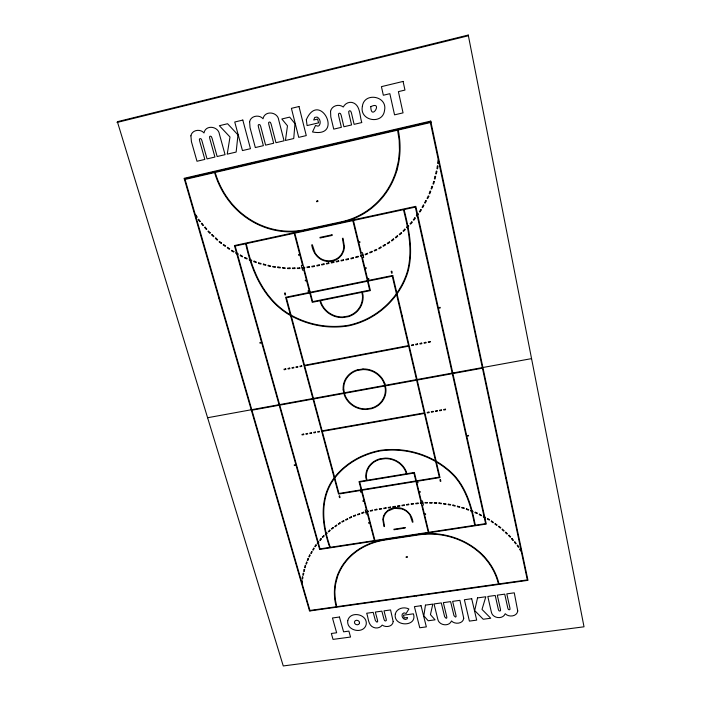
<?xml version="1.0" encoding="UTF-8"?>
<svg xmlns="http://www.w3.org/2000/svg" width="701" height="701" viewBox="0 0 701 701"><rect width="100%" height="100%" fill="white"/><g stroke="black" fill="none" stroke-linecap="round" stroke-linejoin="round"><path stroke-width="1.05" d="M341.816 222.357L351.026 219.711A79.117 75.769 68 0 0 396.748 170.956C400.648 157.681 401.068 143.547 398.229 130.027L431.019 122.421M116.979 122.473L468.399 35.751M184.31 178.939L430.878 121.764M233.661 206.532L234.318 206.383M396.284 170.098L396.985 169.94M415.334 207.119L353.444 220.491L358.632 241.968L359.85 241.714L359.999 242.318L358.781 242.581L361.278 252.903L362.496 252.649L363.661 257.486L362.452 257.74L364.923 267.966L366.132 267.721L366.272 268.317L365.072 268.571L367.526 278.735L368.735 278.481L368.875 279.077L367.666 279.331L370.4 290.6L362.417 292.212L363.083 295.393A22.309 21.275 32.1 0 1 348.371 316.668L342.78 317.571A22.309 21.275 32.1 0 1 320.41 302.464L320.024 300.755L312.234 302.324L309.334 291.222L308.16 291.458L308.002 290.871L309.176 290.635L306.565 280.628L305.391 280.864L305.233 280.277L306.416 280.032L303.787 269.964L302.604 270.209L301.36 265.442L302.543 265.197L299.888 255.033L298.705 255.278L298.547 254.682L299.73 254.428L294.21 233.284L235.185 246.033L279.611 404.591M384.893 539.507L376.568 541.295A66.683 57.394 13.1 0 0 336.795 577.089C333.72 586.684 333.632 597.05 336.243 606.759L309.404 610.527M219.01 298.67L219.579 298.547M426.182 255.979L426.795 255.847M401.489 315.52L402.094 315.397M207.601 417.735L531.56 358.623M320.033 548.865L374.404 540.585L369.821 523.025L368.717 523.191L368.586 522.692L369.69 522.517L367.447 513.912L366.334 514.087L365.274 510.013L366.386 509.837L364.117 501.162L363.004 501.338L362.873 500.821L363.985 500.645L361.707 491.909L360.594 492.093L360.454 491.576L361.567 491.392L359.008 481.569L366.457 480.343L365.834 477.539A21.012 18.953 15.2 0 1 379.907 458.831L385.287 458.103A21.012 18.953 15.2 0 1 406.492 472.167L406.808 473.71L414.379 472.465L416.788 482.428L417.927 482.244L418.05 482.761L416.911 482.945L419.049 491.804L420.188 491.62L420.311 492.137L419.18 492.321L421.31 501.127L422.44 500.943L423.439 505.07L422.309 505.246L424.412 513.973L425.542 513.798L425.665 514.306L424.534 514.49L428.846 532.287L485.6 523.638L452.311 373.677L279.76 405.134L318.149 542.153M329.128 459.041L329.68 458.945M308.449 509.566L308.992 509.478M505.684 477.898L506.271 477.802M357.475 369.848L362.987 369.006M357.676 370.4L363.03 369.585A21.004 19.532 20.2 0 1 384.279 383.789M305.312 230.243L295.971 231.619A78.687 74.525 63.3 0 1 234.318 207.312C225.117 197.48 218.37 185.511 214.594 172.586L185.073 179.43L195.027 213.761L197.261 217.135L196.674 217.512L195.588 215.715L251.773 409.673M336.611 577.843L337.207 577.755M483.296 556.392L483.935 556.305M418.427 534.399L427.146 533.592A67.235 58.025 10.9 0 1 483.366 555.648C490.902 563.534 496.474 573.252 498.981 583.889L527.31 579.911L521.386 551.967L519.581 549.12L520.186 548.83L521.045 550.346L482.437 368.183L452.907 373.563L466.682 435.671L468.452 435.365L468.566 435.908L466.805 436.215L484.724 517.005M310.07 610.922L302.254 583.959L302.499 580.936L301.956 580.849L301.824 582.47L251.931 410.208L279.2 405.239L295.866 464.684L294.218 464.965L294.359 465.49L296.015 465.21L319.63 549.444L486.292 524.059L484.873 517.688M278.209 404.845L278.358 405.388M318.333 542.811L320.164 549.365M236.509 252.973L234.432 245.569L415.824 206.357L438.3 307.704L440.132 307.345L440.263 307.941L438.432 308.3L452.785 373.002M236.736 253.771L261.543 342.281L259.843 342.614L260.001 343.175L261.71 342.842L279.051 404.696M246.296 243.641C252.115 270.7 263.681 297.872 287.901 313.321C306.03 324.326 327.42 328.751 348.388 325.29C375.894 319.516 398.799 298.836 407.228 272.006C412.994 251.273 408.56 230.051 403.461 209.687M330.276 547.306C322.705 525.601 319.525 500.654 332.949 480.457C344.051 464.693 361.225 454.695 379.977 450.953C406.895 446.984 434.927 456.141 453.88 475.751C466.305 489.526 471.317 507.489 474.717 525.294M245.709 243.764C251.554 270.98 263.252 298.275 287.603 313.811C305.855 324.896 327.411 329.356 348.528 325.869C376.244 320.05 399.325 299.222 407.833 272.198C413.625 251.37 409.218 230.024 404.083 209.555M329.733 547.393C322.11 525.557 318.973 500.47 332.458 480.159C343.648 464.272 360.945 454.195 379.846 450.419C406.966 446.414 435.225 455.641 454.327 475.409C466.813 489.254 471.878 507.296 475.296 525.207M313.426 398.422L304.672 365.852L408.665 346.18L416.49 379.618M313.575 398.974L322.136 430.852L424.271 412.907L416.622 380.179M304.576 151.048L304.742 151.696M416.324 595.508L416.447 595.99M385.191 385.278L384.867 383.692M453.678 372.836L453.81 373.405M415.194 206.497L417.042 214.813M417.226 215.645L452.18 373.107M343.788 389.887L344.428 392.77M344.55 393.322L344.892 394.882A21.004 19.532 20.2 0 0 365.957 408.937L371.258 408.166A21.004 19.532 20.2 0 0 385.34 388.897L384.735 385.997M343.192 389.896L344.331 395.04A21.608 20.092 20.2 0 0 366.001 409.498L371.451 408.709A21.608 20.092 20.2 0 0 385.944 388.889L385.322 385.892M430.23 121.913L438.143 159.223L437.661 163.394L438.318 163.464L438.572 161.248L482.314 367.613M384.297 383.859L384.621 385.436M343.175 389.835A21.608 20.092 20.2 0 1 357.457 369.786M362.978 368.945A21.608 20.092 20.2 0 1 384.849 383.631M343.77 389.817A21.004 19.532 20.2 0 1 357.659 370.338M306.328 119.696L307.082 125.575L318.596 122.85L317.571 119.091L313.706 120.011L314.74 117.417L317.036 117.049C320.085 118.355 321.224 122.947 319.183 125.549L317.991 126.171L315.503 125.497L312.523 131.946C344.401 138.334 319.595 89.719 306.328 119.696M362.347 106.561C359.35 120.922 382.807 125.111 384.542 110.364C387.758 95.879 363.924 91.7 362.347 106.561M347.766 620.648C346.18 630.882 363.845 634.633 366.211 624.416C367.815 614.146 350.132 610.352 347.766 620.648M273.013 266.415L272.978 267.011L275.405 267.309L275.44 266.704L273.013 266.415M277.868 267.002L277.833 267.607L280.26 267.905L280.295 267.3L277.868 267.002M282.731 267.598L282.687 268.194L285.123 268.492L285.158 267.896L282.731 267.598M395.294 614.032C392.998 627.071 417.901 627.22 413.397 613.831L403.417 615.198L404.205 617.923L407.544 617.467L407.15 618.852C404.337 621.104 400.919 616.862 402.295 614.05L404.013 612.858L406.142 613.463L408.876 608.976C404.065 606.47 396.591 608.231 395.294 614.032M190.9 135.828L191.426 141.69L196.99 161.256L204.85 159.416L199.671 141.067L199.364 139.201L200.065 138.561L201.091 138.877L201.835 140.402L207.04 158.899L214.927 157.05L209.801 138.649L209.511 136.791L210.221 136.125L211.264 136.485L212.026 138.123L217.144 156.525L225.065 154.667L219.431 134.215C218.458 126.224 205.542 124.349 204 132.962C200.416 128.537 191.846 129.878 190.9 135.828M294.972 123.656L293.737 138.535L285.438 140.48L287.48 125.821L281.828 118.986L289.671 117.111L294.972 123.656M335.534 584.468L334.841 591.854L335.262 599.302L336.769 606.68L498.42 583.968C495.949 573.409 490.385 563.788 482.936 555.963A66.683 57.552 10.9 0 0 418.409 534.916L385.164 539.972A66.139 56.93 13.1 0 0 337.321 577.265L335.534 584.468M249.626 121.72L250.038 127.67L255.322 147.56L263.366 145.668L258.459 127.03L258.187 125.129L258.914 124.471L259.948 124.796L260.676 126.338L265.609 145.142L273.688 143.241L268.834 124.55L268.571 122.657L269.307 121.983L270.367 122.342L271.112 124.007L275.966 142.706L284.071 140.805L278.735 120.02C277.824 111.792 264.671 110.101 263.024 118.776C259.361 114.245 250.695 115.718 249.626 121.72M399.465 150.715L398.44 160.888L396.126 170.755A78.477 75.147 68 0 1 341.51 221.779L305.321 229.613A78.048 73.912 63.3 0 1 234.747 206.9C225.643 197.13 218.914 185.274 215.189 172.446L397.59 130.176L399.184 140.419L399.465 150.715M237.981 134.907L236.149 152.064L227.22 154.159L229.998 136.993L219.36 125.716L227.58 123.735L237.981 134.907M330.539 111.319L330.802 116.927L333.746 129.133L341.387 127.337L338.644 115.831L338.469 113.921L339.31 113.176L340.423 113.544L341.177 115.253L343.911 126.75L351.587 124.944L348.87 113.404L348.712 111.485L349.571 110.74L350.666 111.108L351.411 112.826L354.11 124.349L361.821 122.544C359.473 116.042 360.717 104.502 351.937 102.425C348.388 101.75 344.839 103.862 343.262 107.025C338.916 103.555 331.661 105.693 330.539 111.319M439.036 502.906L438.966 503.423L441.279 503.747L441.35 503.23L439.036 502.906M302.368 576.976L302.105 578.938L302.657 579.017L302.902 577.116L302.368 576.976M443.663 503.555L443.593 504.072L445.915 504.396L445.976 503.879L443.663 503.555M448.298 504.203L448.228 504.72L450.541 505.044L450.612 504.527L448.298 504.203M425.446 605.121L423.833 615.82L428.18 620.762L435.067 619.833L430.432 614.646L432.824 604.096L425.446 605.121M437.363 166.023L436.951 168.634L437.582 168.792L438.011 166.102L437.363 166.023M393.2 621.585C392.735 626.764 385.804 627.807 382.194 625.082C380.371 627.842 376.568 628.674 373.598 627.421C367.946 625.231 368.516 617.94 366.676 613.252L373.186 612.35L375.394 620.613L376.928 622.164L377.655 621.682L377.541 620.332L375.324 612.052L381.852 611.149L384.043 619.43L384.656 620.674L385.594 620.981L386.321 620.508L386.198 619.149L384.008 610.851L390.553 609.949L393.2 621.585M344.48 246.901L343.744 250.905L342.009 254.551L339.398 257.6A16.447 15.799 43.5 0 1 324.16 260.79C317.124 258.651 312.742 251.922 311.726 244.894L312.331 244.763L315.1 252.938A15.816 15.194 43.5 0 0 324.326 260.202C329.365 261.675 334.982 260.588 338.969 257.144A15.816 15.194 43.5 0 0 343.849 246.866L342.43 238.358L343.034 238.226L344.48 246.901M258.678 262.893L258.564 263.471L260.947 264.084L261.061 263.497L258.678 262.893M263.445 264.102L263.331 264.689L265.723 265.293L265.837 264.706L263.445 264.102M268.22 265.32L268.106 265.907L270.49 266.511L270.612 265.924L268.22 265.32M463.729 618.282C463.089 623.934 454.853 624.617 451.488 620.963C449.061 627.018 438.949 625.494 437.801 619.255L434.033 603.929L441.288 602.93L444.662 616.784L446.143 618.335L446.826 617.888L446.695 616.512L443.33 602.641L450.603 601.633L453.968 615.636L455.422 617.082L456.097 616.643L455.957 615.259L452.636 601.353L459.935 600.345L463.729 618.282M383.5 516.102L382.781 519.406L383.99 526.591L384.542 526.504L383.351 519.45A14.406 12.784 13.8 0 1 387.986 511.029L394.409 508.321L401.664 508.873A14.406 12.784 13.8 0 1 410.085 515.27L412.407 522.192L412.968 522.105C412.214 515.84 407.956 510.223 401.831 508.383A14.984 13.293 13.8 0 0 387.6 510.635L385.138 513.114L383.5 516.102M477.53 597.909L474.691 610.553L483.208 619.246L490.735 618.238L482.008 609.423L485.811 596.761L477.53 597.909M517.75 610.992C516.987 616.687 508.672 617.458 505.228 613.726C502.722 619.798 492.435 618.413 491.34 612.008L487.817 596.49L495.221 595.464L498.367 609.502L498.928 610.755L499.839 611.07L500.549 610.615L500.444 609.222L497.307 595.175L504.738 594.15L507.866 608.328L508.409 609.502L509.312 609.791L510.013 609.344L509.907 607.942L506.805 593.861L514.262 592.827L517.75 610.992M303.244 573.243L302.806 575.109L303.34 575.249L303.778 573.383L303.244 573.243M304.12 569.492L303.682 571.368L304.216 571.517L304.663 569.641L304.12 569.492M435.041 176.31L434.41 178.86L435.041 179.018L435.671 176.468L435.041 176.31M436.311 171.202L435.671 173.752L436.302 173.909L436.942 171.351L436.311 171.202M452.977 505.035L452.828 505.535L455.089 506.131L455.238 505.631L452.977 505.035M457.499 506.218L457.35 506.727L459.619 507.314L459.76 506.814L457.499 506.218M462.029 507.41L461.88 507.91L464.141 508.505L464.29 507.997L462.029 507.41M305.163 565.725L304.558 567.617L305.101 567.766L305.68 565.926L305.163 565.725M433.77 181.401L432.981 183.89L433.577 184.126L434.401 181.559L433.77 181.401M244.824 257.504L244.64 258.064L246.945 258.976L247.129 258.406L244.824 257.504M249.433 259.317L249.249 259.878L251.554 260.79L251.747 260.229L249.433 259.317M254.051 261.131L253.858 261.701L256.163 262.603L256.356 262.043L254.051 261.131M370.785 106.666C371.039 121.641 383.517 100.374 370.785 106.666M430.125 191.171L429.178 193.59L429.774 193.826L430.729 191.408L430.125 191.171M432.026 186.317L431.071 188.744L431.676 188.981L432.631 186.554L432.026 186.317M306.609 562.141L305.881 563.937L306.407 564.139L307.126 562.342L306.609 562.141M308.046 558.539L307.327 560.344L307.844 560.546L308.571 558.75L308.046 558.539M359.534 623.101C358.851 626.037 354.005 624.836 354.426 621.962C355.109 619.001 359.955 620.227 359.534 623.101M466.551 508.821L466.331 509.303L468.496 510.153L468.715 509.671L466.551 508.821M470.888 510.521L470.669 511.003L472.833 511.853L473.052 511.371L470.888 510.521M475.225 512.221L474.998 512.703L477.171 513.553L477.39 513.071L475.225 512.221M233.862 251.536L233.608 252.062L231.426 250.818L231.698 250.301L233.862 251.536M236.053 252.728L235.799 253.263L237.99 254.454L238.252 253.928L236.053 252.728M240.443 255.12L240.18 255.646L242.371 256.846L242.634 256.321L240.443 255.12M428.828 196.236L427.636 198.62L427.075 198.313L428.232 196L428.828 196.236M309.711 554.964L308.773 556.743L309.299 556.944L310.201 555.227L309.711 554.964M423.343 205.078L422.098 207.33L422.659 207.636L423.903 205.393L423.343 205.078M425.831 200.574L424.578 202.826L425.148 203.141L426.392 200.88L425.831 200.574M311.7 551.591L310.701 553.273L311.2 553.536L312.19 551.845L311.7 551.591M313.689 548.2L312.69 549.891L313.189 550.154L314.188 548.462L313.689 548.2M479.493 514.192L479.204 514.639L481.237 515.726L481.526 515.288L479.493 514.192M483.559 516.374L483.261 516.821L485.294 517.916L485.591 517.469L483.559 516.374M487.616 518.565L487.326 519.003L489.333 520.124L489.631 519.695L487.616 518.565M221.481 242.967L221.157 243.457L219.106 241.863L219.492 241.424L221.481 242.967M223.523 244.439L223.198 244.929L225.249 246.393L225.573 245.902L223.523 244.439M227.615 247.365L227.29 247.856L229.323 249.319L229.656 248.837L227.615 247.365M420.854 209.573L419.382 211.658L419.899 212.035L421.38 209.941L420.854 209.573M414.834 217.809L413.327 219.851L413.844 220.228L415.351 218.186L414.834 217.809M417.857 213.709L416.35 215.759L416.858 216.145L418.374 214.094L417.857 213.709M315.941 544.879L314.723 546.456L315.187 546.762L316.405 545.194L315.941 544.879M318.456 541.777L317.194 543.328L317.658 543.652L318.911 542.092L318.456 541.777M320.97 538.666L319.709 540.226L320.173 540.541L321.426 538.981L320.97 538.666M210.186 232.855L209.801 233.293L207.978 231.409L208.425 231.032L210.186 232.855M212.052 234.572L211.658 235.01L213.525 236.728L213.91 236.281L212.052 234.572M215.777 237.998L215.391 238.436L217.249 240.154L217.634 239.716L215.777 237.998M491.55 521.036L491.191 521.439L493.048 522.753L493.399 522.35L491.55 521.036M495.257 523.665L494.897 524.068L496.755 525.382L497.114 524.979L495.257 523.665M498.972 526.285L498.613 526.688L500.4 528.063L500.812 527.704L498.972 526.285M404.784 229.157L403.04 230.962L403.496 231.4L405.248 229.595L404.784 229.157M408.289 225.529L406.536 227.343L407.001 227.781L408.753 225.967L408.289 225.529M411.811 221.884L410.05 223.707L410.514 224.145L412.267 222.331L411.811 221.884M323.774 535.687L322.285 537.062L322.697 537.43L324.186 536.046L323.774 535.687M326.762 532.909L325.273 534.302L325.685 534.67L327.183 533.277L326.762 532.909M329.768 530.131L328.27 531.524L328.681 531.893L330.18 530.499L329.768 530.131M200.162 221.332L199.715 221.718L198.173 219.579L198.672 219.264L200.162 221.332M201.818 223.277L201.371 223.663L203.027 225.599L203.474 225.214L201.818 223.277M205.121 227.159L204.683 227.536L206.331 229.472L206.777 229.096L205.121 227.159M502.468 529.22L502.047 529.57L503.695 531.078L504.115 530.727L502.468 529.22M505.763 532.234L505.342 532.585L506.989 534.092L507.401 533.741L505.763 532.234M509.049 535.24L508.637 535.599L510.162 537.185L510.626 536.887L509.049 535.24M393.392 238.936L391.438 240.487L391.833 240.978L393.787 239.435L393.392 238.936M397.309 235.834L395.346 237.385L395.75 237.884L397.712 236.325L397.309 235.834M401.244 232.714L399.281 234.274L399.675 234.774L401.647 233.214L401.244 232.714M333.08 527.555L331.363 528.738L331.731 529.15L333.439 527.967L333.08 527.555M336.506 525.163L334.789 526.363L335.157 526.775L336.866 525.575L336.506 525.163M339.941 522.78L338.224 523.971L338.583 524.383L340.309 523.191L339.941 522.78M512.037 538.561L511.572 538.859L512.983 540.532L513.447 540.234L512.037 538.561M514.858 541.908L514.385 542.206L515.796 543.88L516.26 543.582L514.858 541.908M517.671 545.247L517.198 545.544L518.433 547.306L518.942 547.069L517.671 545.247M380.862 247.024L378.733 248.294L379.057 248.829L381.186 247.558L380.862 247.024M385.129 244.483L382.991 245.753L383.324 246.288L385.462 245.017L385.129 244.483M389.405 241.933L387.267 243.212L387.6 243.746L389.738 242.467L389.405 241.933M343.692 520.659L341.79 521.632L342.097 522.079L343.998 521.106L343.692 520.659M347.503 518.705L345.593 519.678L345.9 520.133L347.801 519.152L347.503 518.705M351.315 516.751L349.405 517.724L349.711 518.179L351.622 517.198L351.315 516.751M367.412 253.289L365.142 254.261L365.405 254.822L367.675 253.858L367.412 253.289M371.959 251.344L369.681 252.316L369.944 252.886L372.222 251.913L371.959 251.344M376.516 249.398L374.238 250.371L374.492 250.94L376.779 249.968L376.516 249.398M355.433 515.139L353.374 515.875L353.611 516.357L355.67 515.621L355.433 515.139M359.552 513.667L357.492 514.403L357.729 514.885L359.788 514.148L359.552 513.667M363.679 512.186L361.611 512.922L361.856 513.404L363.915 512.668L363.679 512.186M358.036 256.329L355.661 256.987L355.845 257.582L358.22 256.925L358.036 256.329M362.794 255.006L360.41 255.663L360.594 256.259L362.978 255.593L362.794 255.006M353.286 257.653L350.903 258.248L351.052 258.853L353.435 258.257L353.286 257.653M468.259 35.05L117.365 121.694L283.257 665.95L584.021 626.799L468.259 35.05M242.809 120.064L234.747 122.009L242.458 150.575L250.467 148.7L242.809 120.064M299.003 106.517L291.406 108.348L298.722 137.361L306.267 135.591L299.003 106.517M403.084 81.43L381.423 86.652L383.342 95.24L389.852 93.689L394.549 114.85L403.049 112.861L398.396 91.638L404.959 90.07L403.084 81.43M430.738 121.098L184.126 178.317L309.544 610.992L527.984 580.332L430.738 121.098M317.746 200.854L316.528 201.126L316.686 201.748L317.895 201.476L317.746 200.854M368.078 511.134L365.896 511.616L366.062 512.116L368.244 511.634L368.078 511.134M372.433 510.162L370.251 510.643L370.426 511.152L372.608 510.661L372.433 510.162M352.831 220.622L294.814 233.161L312.664 301.623L369.655 290.135L352.831 220.622M331.994 234.809L319.936 237.394L320.094 237.998L332.151 235.422L331.994 234.809M319.227 264.864L316.843 265.364L316.992 265.959L319.376 265.46L319.227 264.864M323.993 263.865L321.61 264.365L321.759 264.96L324.151 264.461L323.993 263.865M328.778 262.866L326.386 263.366L326.535 263.97L328.927 263.471L328.778 262.866M333.825 261.815L331.17 262.367L331.319 262.971L333.974 262.411L333.825 261.815M338.627 260.816L336.226 261.315L336.375 261.911L338.776 261.412L338.627 260.816M343.429 259.808L341.028 260.316L341.177 260.912L343.578 260.413L343.429 259.808M348.248 258.809L345.838 259.309L345.987 259.913L348.397 259.405L348.248 258.809M285.123 293.079L284.536 293.193L285.009 294.946L285.587 294.832L285.123 293.079M391.78 271.269L391.167 271.392L391.587 273.197L392.201 273.066L391.78 271.269M392.762 275.467L285.631 297.277L338.548 494.065L440 477.565L392.762 275.467M392.288 276.194L286.376 297.741L304.523 365.3L408.534 345.602L392.288 276.194M361.821 292.335L320.62 300.633L320.988 302.289A21.678 20.68 32.1 0 0 342.736 316.975L348.169 316.098A21.678 20.68 32.1 0 0 362.461 295.419L361.821 292.335M376.858 509.233L374.658 509.671L374.79 510.179L376.989 509.75L376.858 509.233M285.701 368.857L284.001 369.182L284.15 369.742L285.859 369.418L285.701 368.857M289.679 368.104L287.98 368.428L288.129 368.989L289.837 368.665L289.679 368.104M293.666 367.35L291.958 367.675L292.115 368.235L293.824 367.911L293.666 367.35M297.662 366.597L295.953 366.921L296.102 367.482L297.811 367.158L297.662 366.597M301.667 365.843L299.949 366.167L300.098 366.719L301.816 366.395L301.667 365.843M413.31 344.699L411.513 345.041L411.645 345.611L413.441 345.278L413.31 344.699M417.489 343.911L415.693 344.244L415.833 344.822L417.621 344.48L417.489 343.911M421.687 343.113L419.89 343.455L420.022 344.033L421.818 343.692L421.687 343.113M425.884 342.316L424.079 342.658L424.219 343.236L426.015 342.894L425.884 342.316M430.09 341.518L428.285 341.86L428.416 342.438L430.221 342.097L430.09 341.518M303.647 434.103L301.973 434.401L302.113 434.927L303.796 434.638L303.647 434.103M307.555 433.42L305.881 433.709L306.022 434.243L307.704 433.954L307.555 433.42M311.472 432.727L309.798 433.025L309.938 433.56L311.621 433.262L311.472 432.727M315.397 432.035L313.715 432.333L313.864 432.868L315.538 432.57L315.397 432.035M319.323 431.352L317.641 431.641L317.79 432.175L319.472 431.886L319.323 431.352M428.959 412.083L427.207 412.398L427.33 412.942L429.091 412.635L428.959 412.083M433.069 411.364L431.308 411.671L431.439 412.223L433.2 411.916L433.069 411.364M437.187 410.637L435.426 410.952L435.549 411.505L437.31 411.189L437.187 410.637M441.306 409.919L439.545 410.225L439.667 410.777L441.437 410.471L441.306 409.919M445.433 409.191L443.663 409.498L443.794 410.05L445.564 409.743L445.433 409.191M424.403 413.459L322.285 431.387L338.96 493.46L439.299 477.127L424.403 413.459M314.223 265.907L311.822 266.301L311.98 266.897L314.381 266.503L314.223 265.907M406.238 473.797L367.017 480.255L366.413 477.53A20.425 18.419 15.2 0 1 380.1 459.348L385.322 458.647A20.425 18.419 15.2 0 1 405.932 472.308L406.238 473.797M413.932 473.079L359.701 481.999L374.956 540.497L428.285 532.374L413.932 473.079M339.652 496.028L339.1 496.115L339.512 497.649L340.064 497.561L339.652 496.028M440.491 479.668L439.913 479.756L440.281 481.333L440.859 481.245L440.491 479.668M381.537 508.497L379.311 508.847L379.443 509.355L381.668 509.005L381.537 508.497M385.997 507.787L383.771 508.137L383.894 508.654L386.128 508.295L385.997 507.787M390.475 507.077L388.24 507.436L388.363 507.945L390.606 507.594L390.475 507.077M395.198 506.332L392.709 506.727L392.84 507.235L395.329 506.841L395.198 506.332M399.684 505.623L397.441 505.973L397.572 506.49L399.815 506.131L399.684 505.623M404.179 504.904L401.936 505.263L402.059 505.772L404.311 505.421L404.179 504.904M408.683 504.194L406.431 504.554L406.562 505.062L408.814 504.702L408.683 504.194M405.029 527.538L393.892 529.246L394.015 529.754L405.152 528.037L405.029 527.538M407.167 556.813L406.063 556.971L406.194 557.47L407.299 557.304L407.167 556.813M304.602 267.318L302.201 267.659L302.315 268.255L304.716 267.922L304.602 267.318M309.413 266.643L307.012 266.985L307.126 267.58L309.535 267.247L309.413 266.643M339.442 617.02L332.467 617.984L336.646 632.766L331.345 633.485L333.028 639.391L350.544 637.043L348.896 631.11L343.586 631.829L339.442 617.02M421.047 605.725L414.414 606.645L419.759 627.763L426.348 626.878L421.047 605.725M471.712 598.715L464.377 599.732L469.398 621.104L476.689 620.122L471.712 598.715M413.441 503.528L411.172 503.8L411.294 504.317L413.564 504.037L413.441 503.528M418.059 503.073L415.763 503.3L415.851 503.817L418.147 503.598L418.059 503.073M422.642 502.626L420.346 502.854L420.434 503.371L422.729 503.152L422.642 502.626M290.03 267.992L287.594 268.01L287.638 268.614L290.074 268.597L290.03 267.992M294.902 267.948L292.466 267.975L292.51 268.579L294.946 268.562L294.902 267.948M299.783 267.913L297.347 267.931L297.382 268.536L299.826 268.518L299.783 267.913M427.338 502.529L425.016 502.477L425.025 503.003L427.347 503.046L427.338 502.529M431.982 502.626L429.66 502.582L429.669 503.099L431.991 503.152L431.982 502.626M436.635 502.731L434.313 502.678L434.322 503.204L436.644 503.257L436.635 502.731"/></g></svg>
